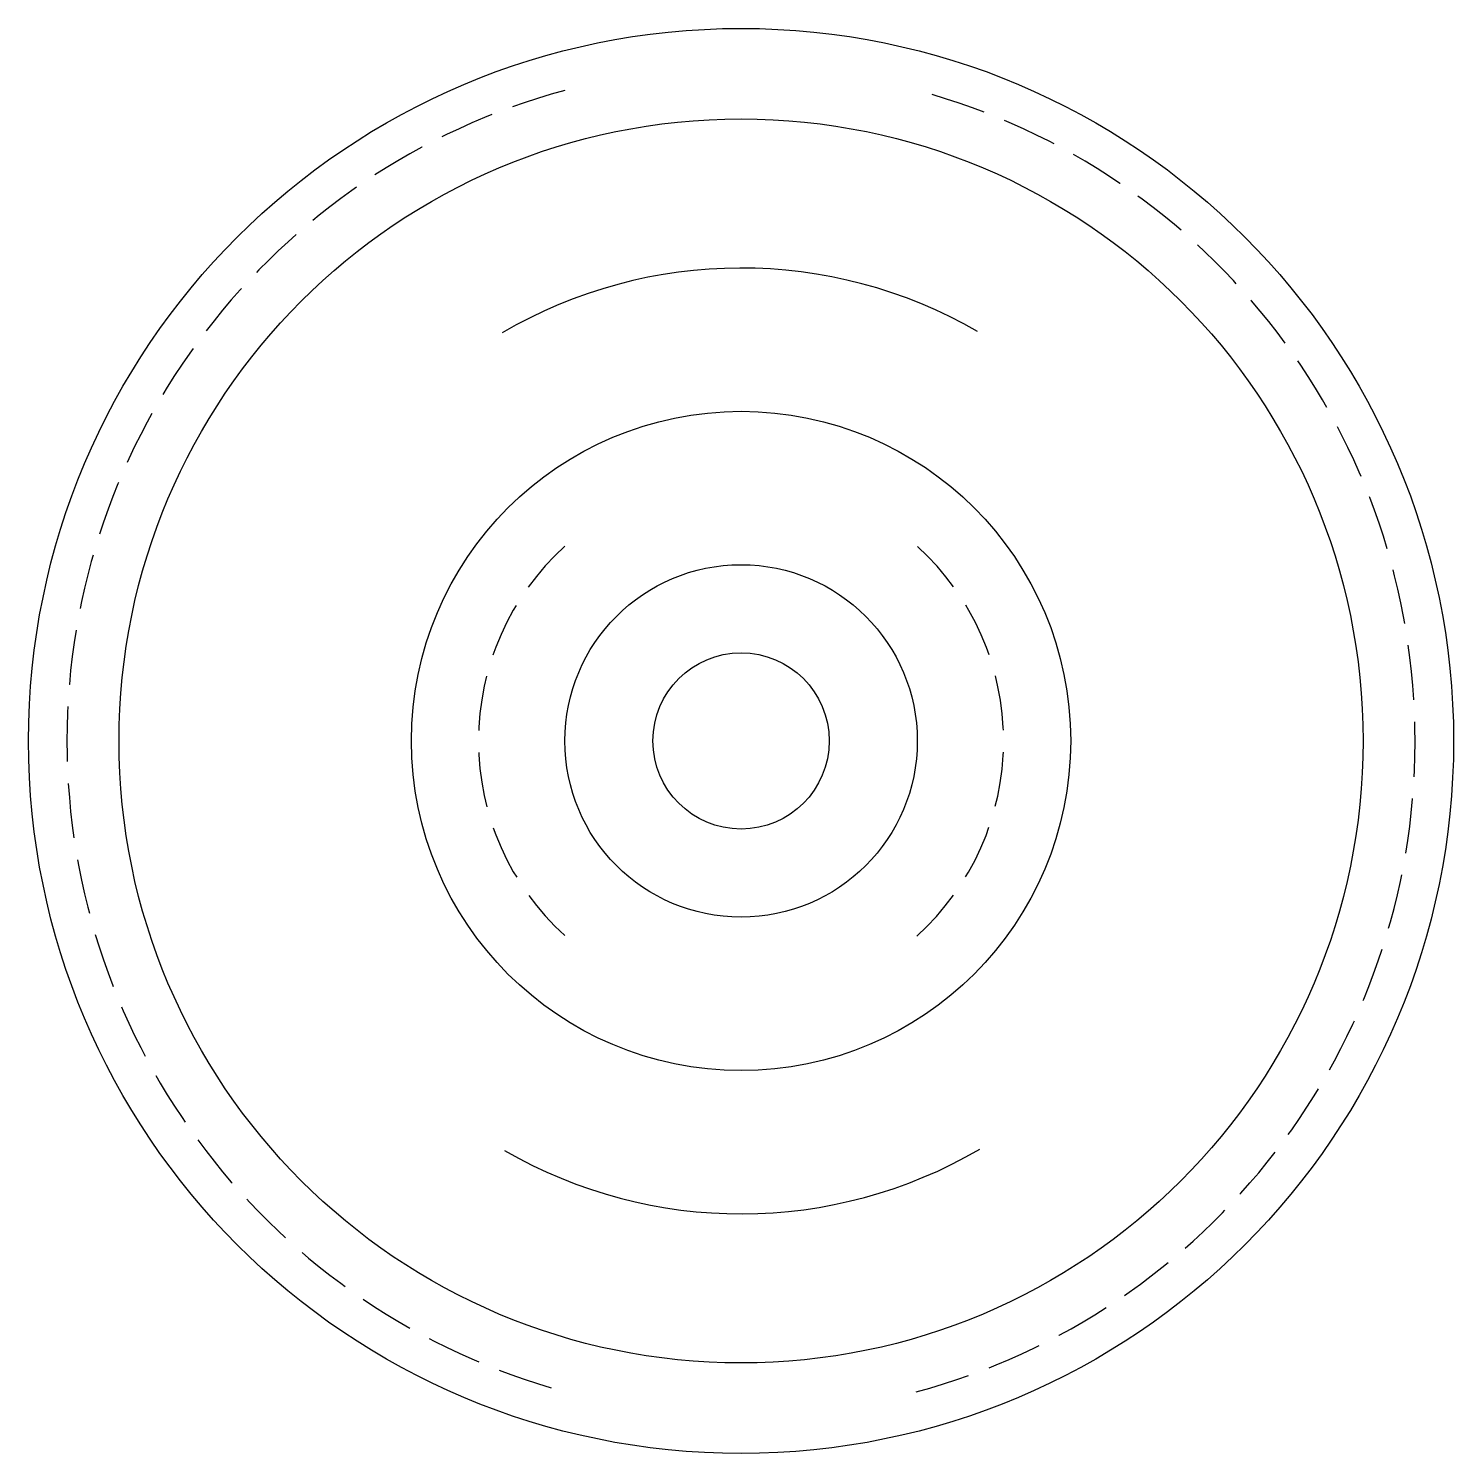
# Model space of a CAD drawing. Header units: millimetres. Extents: x 2331 to 2460, y 1874 to 2003.
import ezdxf

# ---------------------------------------------------------------- set-up
doc = ezdxf.new("R2010")
doc.units = ezdxf.units.MM
doc.linetypes.add('DASHED', pattern=[7, 5, -2, 0])

msp = doc.modelspace()

# ---------------------------------------------------------------- linework, layer by layer
for radius in [64.85, 56.61, 30, 16.04, 8.02]:
    msp.add_circle((2395.51, 1938.6), radius)
at = {"linetype": 'DASHED'}
for radius, start, end in [(61.35, 105.161, 254.839), (61.35, 285.0487, 74.7463), (23.9, 132.1642, 227.8358), (23.9, 312.0287, 47.7663)]:
    msp.add_arc((2395.51, 1938.6), radius, start, end, dxfattribs=at)
for start, end in [(59.9847, 120.3255), (239.9847, 300.3255)]:
    msp.add_arc((2395.51, 1938.6), 43.04, start, end)

doc.saveas('drawing.dxf')
